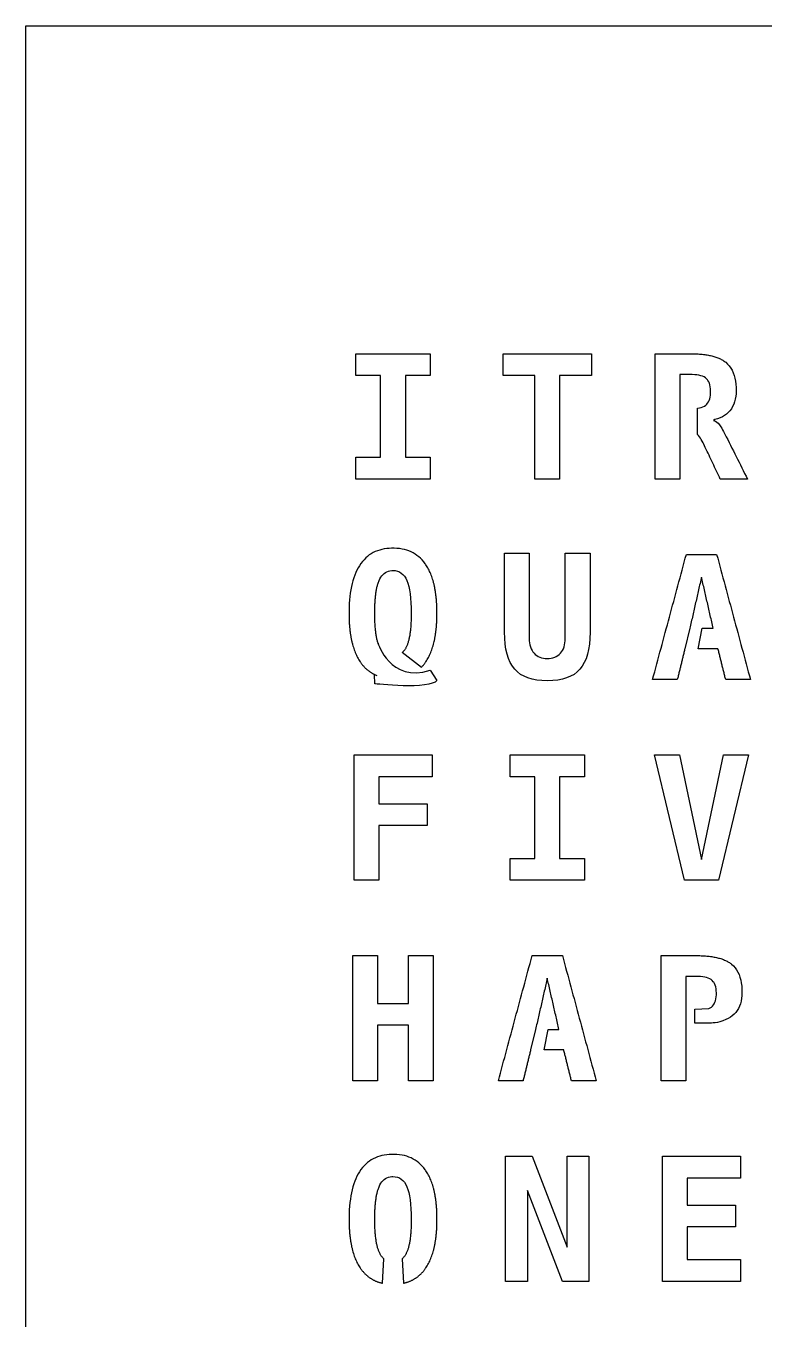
# Model space of a CAD drawing. Extents: x 14 to 293, y 10 to 290.
# Drawn here: x 13.8 to 93.5, y 149.8 to 289.5 of the extents above; entities that cross this region are included whole.
import ezdxf

# ---------------------------------------------------------------- set-up
doc = ezdxf.new("R2010")
doc.units = 0
doc.layers.add('Layer_1', color=7, linetype='CONTINUOUS')

msp = doc.modelspace()

# ---------------------------------------------------------------- linework, layer by layer
at = {"layer": 'Layer_1', "color": 5}
for points in [[(293.161773, 10.134256), (13.76052, 10.134256), (13.76052, 289.5355), (293.161773, 289.5355)], [(49.41353, 251.757945), (49.41353, 254.114157), (57.469259, 254.114157), (57.469259, 251.757945), (54.777894, 251.757945), (54.777894, 242.941282), (57.469259, 242.941282), (57.469259, 240.585069), (49.41353, 240.585069), (49.41353, 242.941282), (52.104896, 242.941282), (52.104896, 251.757945)], [(71.44798, 240.585069), (68.774971, 240.585069), (68.774971, 251.776288), (65.340664, 251.776288), (65.340664, 254.114157), (74.882288, 254.114157), (74.882288, 251.776288), (71.44798, 251.776288)], [(86.86051, 224.460842), (86.939533, 224.460842), (87.018201, 224.460842), (87.097576, 224.460842), (87.176599, 224.460842), (87.255268, 224.460842), (87.334643, 224.460842), (87.413317, 224.460842), (87.492337, 224.460842), (87.571712, 224.460842), (87.650384, 224.460842), (87.729407, 224.460842), (87.808782, 224.460842), (87.88745, 224.460842), (87.966473, 224.460842), (88.045494, 224.460842), (88.005984, 224.633703), (87.966473, 224.806917), (87.926257, 224.97978), (87.886744, 225.152995), (87.847234, 225.325858), (87.807723, 225.498718), (87.767859, 225.671933), (87.728348, 225.844793), (87.688835, 226.018011), (87.648971, 226.190871), (87.60946, 226.364088), (87.569948, 226.536948), (87.530083, 226.709811), (87.490573, 226.883023), (87.451062, 227.055886), (87.411549, 227.229104), (87.371333, 227.401964), (87.331823, 227.575179), (87.29231, 227.748039), (87.252445, 227.921254), (87.212935, 228.094119), (87.173424, 228.267329), (87.13356, 228.440194), (87.094049, 228.613409), (87.054539, 228.786269), (87.014674, 228.959132), (86.975162, 229.132344), (86.935651, 229.305207), (86.896141, 229.478422), (86.855922, 229.651285), (86.816412, 229.8245), (86.776901, 229.99736), (86.737391, 229.8245), (86.69823, 229.651285), (86.659072, 229.478422), (86.61921, 229.305207), (86.580051, 229.132344), (86.54089, 228.959132), (86.501377, 228.786269), (86.46187, 228.613409), (86.422712, 228.440194), (86.383199, 228.267329), (86.34404, 228.094119), (86.304527, 227.921254), (86.265369, 227.748039), (86.225859, 227.575179), (86.186701, 227.401964), (86.147188, 227.229104), (86.107677, 227.055886), (86.068519, 226.883023), (86.029361, 226.709811), (85.989496, 226.536948), (85.950338, 226.364088), (85.911179, 226.190871), (85.871669, 226.018011), (85.832156, 225.844793), (85.793001, 225.671933), (85.753488, 225.498718), (85.714329, 225.325858), (85.674819, 225.152995), (85.635306, 224.97978), (85.596148, 224.806917), (85.55699, 224.633703), (85.517127, 224.460842), (84.982664, 222.258792), (84.95692, 222.154372), (84.93152, 222.049949), (84.906464, 221.945525), (84.881064, 221.84075), (84.85532, 221.736327), (84.82992, 221.631904), (84.80452, 221.527481), (84.77912, 221.423058), (84.753349, 221.318283), (84.727949, 221.21386), (84.702549, 221.109437), (84.677149, 221.005014), (84.651379, 220.900593), (84.625979, 220.795818), (84.600579, 220.691395), (84.574835, 220.586972), (84.549435, 220.482546), (84.524035, 220.378128), (84.498635, 220.273351), (84.472891, 220.168928), (84.447491, 220.064505), (84.422091, 219.960082), (84.396691, 219.855661), (84.370921, 219.750886), (84.345521, 219.646815), (84.320121, 219.54204), (84.294721, 219.437614), (84.268977, 219.333196), (84.243577, 219.228419), (84.218177, 219.124347), (84.192777, 219.019572), (84.167033, 218.915149), (84.083774, 218.915149), (84.000163, 218.915149), (83.916557, 218.915149), (83.832946, 218.915149), (83.749692, 218.915149), (83.665729, 218.915149), (83.582476, 218.915149), (83.498867, 218.915149), (83.415259, 218.915149), (83.331645, 218.915149), (83.248392, 218.915149), (83.164783, 218.915149), (83.081175, 218.915149), (82.997918, 218.915149), (82.913956, 218.915149), (82.830702, 218.915149), (82.747093, 218.915149), (82.663837, 218.915149), (82.579874, 218.915149), (82.49662, 218.915149), (82.413012, 218.915149), (82.329404, 218.915149), (82.245795, 218.915149), (82.162539, 218.915149), (82.078579, 218.915149), (81.99532, 218.915149), (81.911714, 218.915149), (81.828103, 218.915149), (81.744495, 218.915149), (81.661238, 218.915149), (81.577278, 218.915149), (81.494021, 218.915149), (81.607967, 219.338133), (81.72227, 219.760763), (81.83657, 220.183392), (81.950518, 220.606374), (82.064466, 221.029003), (82.178766, 221.451985), (82.293066, 221.874617), (82.407014, 222.297247), (82.520962, 222.720228), (82.63491, 223.142858), (82.749562, 223.565839), (82.86351, 223.988471), (82.977458, 224.411101), (83.091404, 224.834082), (83.206061, 225.256712), (83.320006, 225.679693), (83.433954, 226.102325), (83.547902, 226.525307), (83.662554, 226.947936), (83.776502, 227.37092), (83.890451, 227.793547), (84.004399, 228.216177), (84.119051, 228.639161), (84.232999, 229.061791), (84.346949, 229.48442), (84.460895, 229.907401), (84.575195, 230.330031), (84.689498, 230.753015), (84.803443, 231.175645), (84.917391, 231.598274), (85.031691, 232.021256), (85.145991, 232.443885), (85.248298, 232.443885), (85.350249, 232.443885), (85.452559, 232.443885), (85.554865, 232.443885), (85.657171, 232.443885), (85.759123, 232.443885), (85.86143, 232.443885), (85.963736, 232.443885), (86.065688, 232.443885), (86.167995, 232.443885), (86.270298, 232.443885), (86.372605, 232.443885), (86.474559, 232.443885), (86.576866, 232.443885), (86.679172, 232.443885), (86.781127, 232.443885), (86.88343, 232.443885), (86.985737, 232.443885), (87.088395, 232.443885), (87.19035, 232.443885), (87.292654, 232.443885), (87.39496, 232.443885), (87.497266, 232.443885), (87.599218, 232.443885), (87.701527, 232.443885), (87.803834, 232.443885), (87.905786, 232.443885), (88.008092, 232.443885), (88.110399, 232.443885), (88.212702, 232.443885), (88.314657, 232.443885), (88.416961, 232.443885), (88.530909, 232.021256), (88.645563, 231.598274), (88.759512, 231.175645), (88.87346, 230.753015), (88.987408, 230.330031), (89.10206, 229.907401), (89.216008, 229.48442), (89.329956, 229.061791), (89.443904, 228.639161), (89.558204, 228.216177), (89.672504, 227.793547), (89.786455, 227.37092), (89.9004, 226.947936), (90.0147, 226.525307), (90.129003, 226.102325), (90.242948, 225.679693), (90.356896, 225.256712), (90.471196, 224.834082), (90.585496, 224.411101), (90.699444, 223.988471), (90.813393, 223.565839), (90.927693, 223.142858), (91.041995, 222.720228), (91.155943, 222.297247), (91.269889, 221.874617), (91.384191, 221.451985), (91.498137, 221.029003), (91.612437, 220.606374), (91.726385, 220.183392), (91.840685, 219.760763), (91.954636, 219.338133), (92.068936, 218.915149), (91.985325, 218.915149), (91.901716, 218.915149), (91.81846, 218.915149), (91.7345, 218.915149), (91.651243, 218.915149), (91.567635, 218.915149), (91.484027, 218.915149), (91.400418, 218.915149), (91.317162, 218.915149), (91.233554, 218.915149), (91.149945, 218.915149), (91.066337, 218.915149), (90.98308, 218.915149), (90.899118, 218.915149), (90.815864, 218.915149), (90.732253, 218.915149), (90.648644, 218.915149), (90.565036, 218.915149), (90.48178, 218.915149), (90.397819, 218.915149), (90.314563, 218.915149), (90.231307, 218.915149), (90.147346, 218.915149), (90.06409, 218.915149), (89.980482, 218.915149), (89.896873, 218.915149), (89.813262, 218.915149), (89.730006, 218.915149), (89.646046, 218.915149), (89.562789, 218.915149), (89.479181, 218.915149), (89.395924, 218.915149), (89.369493, 219.019572), (89.343722, 219.124347), (89.317608, 219.228419), (89.291493, 219.333196), (89.265379, 219.437614), (89.239265, 219.54204), (89.21315, 219.646815), (89.187406, 219.750886), (89.160974, 219.855661), (89.135204, 219.960082), (89.10909, 220.064505), (89.082975, 220.168928), (89.057205, 220.273351), (89.030747, 220.378128), (89.004632, 220.482546), (88.978862, 220.586972), (88.952747, 220.691395), (88.926633, 220.795818), (88.900519, 220.900593), (88.874404, 221.005014), (88.84866, 221.109437), (88.822546, 221.21386), (88.796432, 221.318283), (88.770317, 221.423058), (88.744203, 221.527481), (88.718432, 221.631904), (88.691974, 221.736327), (88.66586, 221.84075), (88.640116, 221.945525), (88.614001, 222.049949), (88.587887, 222.154372), (88.561773, 222.258792), (88.449944, 222.258792), (88.338112, 222.258792), (88.226281, 222.258792), (88.114449, 222.258792), (88.002621, 222.258792), (87.890789, 222.258792), (87.778958, 222.258792), (87.667126, 222.258792), (87.555298, 222.258792), (87.443109, 222.258792), (87.331632, 222.258792), (87.219801, 222.258792), (87.107617, 222.258792), (86.99614, 222.258792), (86.883957, 222.258792), (86.772126, 222.258792), (86.660646, 222.258792), (86.54846, 222.258792), (86.436631, 222.258792), (86.860319, 224.460842)], [(57.654992, 208.417919), (51.900794, 208.417919), (51.900794, 205.500078), (57.138522, 205.500078), (57.138522, 203.144221), (51.900794, 203.144221), (51.900794, 197.245044), (49.227798, 197.245044), (49.227798, 210.77378), (57.654992, 210.77378)], [(66.083617, 208.417919), (66.083617, 210.77378), (74.139332, 210.77378), (74.139332, 208.417919), (71.44798, 208.417919), (71.44798, 199.600905), (74.139332, 199.600905), (74.139332, 197.245044), (66.083617, 197.245044), (66.083617, 199.600905), (68.774971, 199.600905), (68.774971, 208.417919)], [(86.77678, 199.474257), (89.160157, 210.77378), (91.851509, 210.77378), (88.634514, 197.245044), (84.928567, 197.245044), (81.711572, 210.77378), (84.402927, 210.77378)], [(49.096396, 189.10386), (51.769417, 189.10386), (51.769417, 183.947636), (55.113402, 183.947636), (55.113402, 189.10386), (57.786423, 189.10386), (57.786423, 175.574772), (55.113402, 175.574772), (55.113402, 181.591776), (51.769417, 181.591776), (51.769417, 175.574772), (49.096396, 175.574772)], [(70.190524, 181.12064), (70.269899, 181.12064), (70.34857, 181.12064), (70.427593, 181.12064), (70.506614, 181.12064), (70.585637, 181.12064), (70.66466, 181.12064), (70.743329, 181.12064), (70.822704, 181.12064), (70.901727, 181.12064), (70.980395, 181.12064), (71.059773, 181.12064), (71.138793, 181.12064), (71.217467, 181.12064), (71.296842, 181.12064), (71.375511, 181.12064), (71.335998, 181.2935), (71.296488, 181.46636), (71.256623, 181.639575), (71.217113, 181.812438), (71.177602, 181.985655), (71.138092, 182.158516), (71.098227, 182.33173), (71.058363, 182.504591), (71.018852, 182.677805), (70.978988, 182.850668), (70.939472, 183.023883), (70.899962, 183.196746), (70.8601, 183.369606), (70.820587, 183.542821), (70.781077, 183.715684), (70.741566, 183.888896), (70.701702, 184.061761), (70.662189, 184.234976), (70.622679, 184.407836), (70.582814, 184.581051), (70.543304, 184.753911), (70.503439, 184.927126), (70.463574, 185.099989), (70.424064, 185.273204), (70.384554, 185.446067), (70.344689, 185.618927), (70.305179, 185.792142), (70.265666, 185.965005), (70.226155, 186.138219), (70.186291, 186.311082), (70.14678, 186.484297), (70.10727, 186.657157), (70.067405, 186.484297), (70.028247, 186.311082), (69.989089, 186.138219), (69.949579, 185.965005), (69.910066, 185.792142), (69.870905, 185.618927), (69.831394, 185.446067), (69.792236, 185.273204), (69.752723, 185.099989), (69.713213, 184.927126), (69.674055, 184.753911), (69.634896, 184.581051), (69.595384, 184.407836), (69.555873, 184.234976), (69.516715, 184.061761), (69.477557, 183.888896), (69.437692, 183.715684), (69.398534, 183.542821), (69.359375, 183.369606), (69.319865, 183.196746), (69.280355, 183.023883), (69.241196, 182.850668), (69.201684, 182.677805), (69.162525, 182.504591), (69.123015, 182.33173), (69.083505, 182.158516), (69.044344, 181.985655), (69.005185, 181.812438), (68.965323, 181.639575), (68.926162, 181.46636), (68.887007, 181.2935), (68.847494, 181.12064), (68.313033, 178.91859), (68.287289, 178.814166), (68.261889, 178.709746), (68.236489, 178.605323), (68.211089, 178.500548), (68.185318, 178.396122), (68.159918, 178.291699), (68.134518, 178.187279), (68.109118, 178.082855), (68.083374, 177.97808), (68.057974, 177.873657), (68.032574, 177.769234), (68.007174, 177.664811), (67.981404, 177.560391), (67.956004, 177.455613), (67.930604, 177.351193), (67.904834, 177.246767), (67.879434, 177.142344), (67.854034, 177.037923), (67.828634, 176.933148), (67.80289, 176.828725), (67.77749, 176.724302), (67.75209, 176.619879), (67.72669, 176.515456), (67.700946, 176.410681), (67.675546, 176.306612), (67.650146, 176.201837), (67.624746, 176.097412), (67.598975, 175.992988), (67.573919, 175.888213), (67.548519, 175.784145), (67.522749, 175.67937), (67.497349, 175.574947), (67.41374, 175.574947), (67.330484, 175.574947), (67.246524, 175.574947), (67.163267, 175.574947), (67.079659, 175.574947), (66.996051, 175.574947), (66.912442, 175.574947), (66.829186, 175.574947), (66.745223, 175.574947), (66.661969, 175.574947), (66.578358, 175.574947), (66.49475, 175.574947), (66.411142, 175.574947), (66.327885, 175.574947), (66.243925, 175.574947), (66.160669, 175.574947), (66.07706, 175.574947), (65.993804, 175.574947), (65.910195, 175.574947), (65.826587, 175.574947), (65.743331, 175.574947), (65.65937, 175.574947), (65.576114, 175.574947), (65.492503, 175.574947), (65.408897, 175.574947), (65.325286, 175.574947), (65.24203, 175.574947), (65.15807, 175.574947), (65.074813, 175.574947), (64.991205, 175.574947), (64.907597, 175.574947), (64.823988, 175.574947), (64.938288, 175.997928), (65.052588, 176.42056), (65.166536, 176.84319), (65.280482, 177.266171), (65.394784, 177.688801), (65.50873, 178.11143), (65.623033, 178.534415), (65.736981, 178.957044), (65.851281, 179.379674), (65.965229, 179.802655), (66.079529, 180.225285), (66.193477, 180.648266), (66.307777, 181.070896), (66.421722, 181.49388), (66.536025, 181.916509), (66.649973, 182.339491), (66.764273, 182.76212), (66.878221, 183.185104), (66.992521, 183.607734), (67.106469, 184.030363), (67.220769, 184.453345), (67.334717, 184.875974), (67.449017, 185.298607), (67.562965, 185.721588), (67.677268, 186.144215), (67.791216, 186.566847), (67.905162, 186.989828), (68.019462, 187.412458), (68.133764, 187.835439), (68.24771, 188.258072), (68.361658, 188.681053), (68.475958, 189.103683), (68.578264, 189.103683), (68.680573, 189.103683), (68.782525, 189.103683), (68.884829, 189.103683), (68.987138, 189.103683), (69.089445, 189.103683), (69.191397, 189.103683), (69.2937, 189.103683), (69.396007, 189.103683), (69.498313, 189.103683), (69.600268, 189.103683), (69.702572, 189.103683), (69.804878, 189.103683), (69.906832, 189.103683), (70.009139, 189.103683), (70.111445, 189.103683), (70.213752, 189.103683), (70.315704, 189.103683), (70.418362, 189.103683), (70.520668, 189.103683), (70.62262, 189.103683), (70.724927, 189.103683), (70.827233, 189.103683), (70.929537, 189.103683), (71.031494, 189.103683), (71.133798, 189.103683), (71.236107, 189.103683), (71.338411, 189.103683), (71.440365, 189.103683), (71.542669, 189.103683), (71.644976, 189.103683), (71.746928, 189.103683), (71.861228, 188.681053), (71.97553, 188.258072), (72.089478, 187.835439), (72.203426, 187.412458), (72.317726, 186.989828), (72.432026, 186.566847), (72.545975, 186.144215), (72.659923, 185.721588), (72.774223, 185.298607), (72.888171, 184.875974), (73.002471, 184.453345), (73.116419, 184.030363), (73.230721, 183.607734), (73.344667, 183.185104), (73.458967, 182.76212), (73.572915, 182.339491), (73.687215, 181.916509), (73.801163, 181.49388), (73.915463, 181.070896), (74.029411, 180.648266), (74.143711, 180.225285), (74.257659, 179.802655), (74.371962, 179.379674), (74.48591, 178.957044), (74.60021, 178.534415), (74.714156, 178.11143), (74.828104, 177.688801), (74.942404, 177.266171), (75.056704, 176.84319), (75.170652, 176.42056), (75.284603, 175.997928), (75.398903, 175.574947), (75.315292, 175.574947), (75.231683, 175.574947), (75.148427, 175.574947), (75.064467, 175.574947), (74.98121, 175.574947), (74.897954, 175.574947), (74.813993, 175.574947), (74.730737, 175.574947), (74.647129, 175.574947), (74.56352, 175.574947), (74.479912, 175.574947), (74.396656, 175.574947), (74.313047, 175.574947), (74.229436, 175.574947), (74.145831, 175.574947), (74.062571, 175.574947), (73.978611, 175.574947), (73.895355, 175.574947), (73.811746, 175.574947), (73.728138, 175.574947), (73.64453, 175.574947), (73.561273, 175.574947), (73.477313, 175.574947), (73.394057, 175.574947), (73.310448, 175.574947), (73.22684, 175.574947), (73.143581, 175.574947), (73.059973, 175.574947), (72.976364, 175.574947), (72.892756, 175.574947), (72.8095, 175.574947), (72.725894, 175.574947), (72.699779, 175.67937), (72.673665, 175.784145), (72.647551, 175.888213), (72.62178, 175.992988), (72.595348, 176.097412), (72.569234, 176.201837), (72.543464, 176.306612), (72.517349, 176.410681), (72.491235, 176.515456), (72.46512, 176.619879), (72.439006, 176.724302), (72.413262, 176.828725), (72.387148, 176.933148), (72.360716, 177.037923), (72.334945, 177.142344), (72.308831, 177.246767), (72.283087, 177.351193), (72.256655, 177.455613), (72.230541, 177.560391), (72.204797, 177.664811), (72.178683, 177.769234), (72.152568, 177.873657), (72.126454, 177.97808), (72.100339, 178.082855), (72.074569, 178.187279), (72.048455, 178.291699), (72.022023, 178.396122), (71.996279, 178.500548), (71.970164, 178.605323), (71.94442, 178.709746), (71.917989, 178.814166), (71.891874, 178.91859), (71.780395, 178.91859), (71.668211, 178.91859), (71.55638, 178.91859), (71.444903, 178.91859), (71.33272, 178.91859), (71.220888, 178.91859), (71.109057, 178.91859), (70.997228, 178.91859), (70.885394, 178.91859), (70.773563, 178.91859), (70.661731, 178.91859), (70.5499, 178.91859), (70.438071, 178.91859), (70.326239, 178.91859), (70.214056, 178.91859), (70.102577, 178.91859), (69.990748, 178.91859), (69.878562, 178.91859), (69.767082, 178.91859), (70.190421, 181.12064)], [(65.612478, 167.433591), (68.48516, 167.433591), (72.254256, 157.601629), (72.254256, 167.433591), (74.610468, 167.433591), (74.610468, 153.904852), (71.75613, 153.904852), (67.968339, 163.736462), (67.968339, 153.904852), (65.612478, 153.904852)], [(90.995138, 153.904852), (82.567944, 153.904852), (82.567944, 167.433591), (90.995138, 167.433591), (90.995138, 165.077727), (85.240953, 165.077727), (85.240953, 162.159892), (90.451503, 162.159892), (90.451503, 159.803679), (85.240953, 159.803679), (85.240953, 156.260715), (90.995138, 156.260715)]]:
    msp.add_lwpolyline(points, close=True, dxfattribs=at)
for points in [[(88.091285, 246.914778), (88.279317, 246.828696), (88.44724, 246.722159), (88.587292, 246.602213), (88.733342, 246.430057), (88.877984, 246.219803), (88.967942, 246.074105), (89.064251, 245.906536), (89.166557, 245.717796), (89.275214, 245.507187), (89.456189, 245.147354), (89.609295, 244.842903), (89.76205, 244.539159), (89.915153, 244.234713), (90.067908, 243.930617), (90.220662, 243.626518), (90.373769, 243.322425), (90.526521, 243.018329), (90.679627, 242.714235), (90.832734, 242.410136), (90.985486, 242.10604), (91.138243, 241.801946), (91.290995, 241.49785), (91.444101, 241.193399), (91.597207, 240.889306), (91.749959, 240.58521), (88.814132, 240.58521), (88.712178, 240.798996), (88.610226, 241.012424), (88.508268, 241.225856), (88.406317, 241.439287), (88.304365, 241.652721), (88.202058, 241.866153), (88.100458, 242.079936), (87.998504, 242.293365), (87.896552, 242.506796), (87.7946, 242.72023), (87.692645, 242.934014), (87.590693, 243.147445), (87.488736, 243.360877), (87.386784, 243.574308), (87.28483, 243.788094), (87.182878, 244.001525), (87.108088, 244.16204), (87.019543, 244.346542), (86.945105, 244.496122), (86.849151, 244.678155), (86.75284, 244.84784), (86.65618, 245.004831), (86.558813, 245.149468), (86.460737, 245.281056), (86.362312, 245.400296), (86.343977, 248.221474), (86.560938, 248.262042), (86.75814, 248.316369), (86.935236, 248.384457), (87.092576, 248.465949), (87.230511, 248.561199), (87.344811, 248.665622), (87.441826, 248.78239), (87.527908, 248.916095), (87.602692, 249.066733), (87.66584, 249.235714), (87.713468, 249.429035), (87.745218, 249.648816), (87.760035, 249.862599), (87.761887, 250.089085), (87.75096, 250.324744), (87.72556, 250.542055), (87.684988, 250.741728), (87.6296, 250.922703), (87.55975, 251.086041), (87.475084, 251.230678), (87.427107, 251.296652), (87.320213, 251.414478), (87.196036, 251.517134), (87.052102, 251.607095), (86.888413, 251.68365), (86.70567, 251.746795), (86.50388, 251.796537), (86.282689, 251.833227), (86.042095, 251.85651), (85.782801, 251.866379), (85.596889, 251.866908), (85.517866, 251.866908), (84.454942, 251.866908), (84.454942, 248.1786), (84.454942, 247.054997), (84.454942, 245.931396), (84.454942, 240.585024), (81.78193, 240.585024), (81.78193, 254.114112), (84.918492, 254.114112), (85.15944, 254.114112), (85.401094, 254.114112), (85.642394, 254.114112)], [(89.39362, 253.189846), (89.597878, 253.006048), (89.781324, 252.801438), (89.94431, 252.576716), (90.086831, 252.330828), (90.209246, 252.06448), (90.311552, 251.778024), (90.39375, 251.475341), (90.456192, 251.156425), (90.498877, 250.821285), (90.52216, 250.469919), (90.525679, 250.132308), (90.510148, 249.77212), (90.484378, 249.519884), (90.432168, 249.207322), (90.358788, 248.921569), (90.263893, 248.657689), (90.147121, 248.409688), (90.008128, 248.177558), (89.846907, 247.961303), (89.674396, 247.771155), (89.483189, 247.599705), (89.273639, 247.447305), (89.045039, 247.313249), (88.794214, 247.198594), (88.518339, 247.103699), (88.216359, 247.028557), (88.091124, 246.914606), (88.091264, 246.914778)], [(56.916413, 231.439119), (56.757663, 231.645497), (56.590076, 231.838114), (56.413688, 232.017678), (56.227787, 232.183482), (56.032686, 232.335885), (55.828782, 232.474878), (55.61607, 232.600468), (55.394159, 232.712654), (55.162733, 232.810727), (54.922137, 232.895042), (54.672032, 232.964892), (54.412721, 233.020984), (54.143905, 233.062963), (53.865918, 233.091186), (53.578048, 233.104944), (53.292663, 233.105209), (53.020656, 233.092138), (52.755001, 233.066024), (52.496794, 233.026863), (52.24454, 232.975007), (51.999346, 232.909742), (51.760527, 232.831426), (51.528401, 232.740409), (51.303327, 232.635983), (51.086718, 232.515333), (50.878213, 232.37916), (50.678906, 232.226408), (50.48804, 232.057427), (50.305668, 231.87257), (50.132438, 231.671487), (49.967335, 231.454523), (49.813554, 231.224868), (49.671002, 230.985682), (49.538723, 230.734153), (49.415957, 230.469567), (49.302363, 230.192636), (49.198646, 229.903356), (49.104807, 229.601025), (49.020479, 229.286342), (48.945715, 228.958966), (48.880437, 228.61818), (48.824332, 228.264696), (48.777424, 227.897804), (48.740399, 227.517862), (48.711808, 227.124863), (48.693472, 226.718463), (48.683868, 226.298657)], [(65.490243, 224.039449), (65.490243, 232.575296), (68.16325, 232.575296), (68.16325, 223.368814)], [(72.059697, 223.368814), (72.059697, 232.575296), (74.732708, 232.575296), (74.732708, 224.039449)], [(51.825581, 229.318211), (51.935676, 229.609253), (52.028781, 229.803635), (52.130381, 229.979318), (52.240818, 230.136306), (52.360396, 230.274244), (52.488835, 230.393483), (52.627096, 230.494025), (52.777041, 230.57481), (52.93932, 230.636548), (53.113591, 230.678527), (53.29986, 230.701096), (53.430757, 230.705329), (53.680156, 230.688396), (53.912286, 230.63689), (54.126776, 230.551165), (54.323626, 230.43157), (54.5025, 230.277405), (54.664412, 230.08867), (54.808713, 229.866066), (54.935006, 229.609243), (55.045779, 229.318198), (55.141368, 228.985175), (55.222508, 228.609112), (55.288492, 228.191068), (55.340335, 227.730338), (55.377024, 227.227278), (55.399329, 226.681527)], [(54.423807, 221.895556), (56.522104, 220.259066)], [(51.464562, 218.463609), (51.443686, 219.47256)], [(57.451564, 219.93611), (58.188169, 218.83156)], [(87.734137, 181.810853), (86.065138, 181.810853), (86.065138, 183.332742), (87.563037, 183.374017), (87.857962, 183.550761), (87.972262, 183.655536), (88.069632, 183.771953), (88.155709, 183.905657), (88.230498, 184.056295), (88.293292, 184.225277), (88.340917, 184.418952), (88.372667, 184.63873), (88.387484, 184.852162), (88.390129, 185.07865), (88.379202, 185.314304), (88.353432, 185.531617), (88.31286, 185.73129), (88.257475, 185.912265), (88.187625, 186.0756), (88.102959, 186.220592), (88.054979, 186.286214), (87.948442, 186.404041), (87.82391, 186.506699), (87.679975, 186.596306), (87.516637, 186.673212), (87.333545, 186.736358), (87.131755, 186.786099), (86.910915, 186.822789), (86.670322, 186.846072), (86.410676, 186.855941), (86.224761, 186.856471), (86.14609, 186.856471), (85.083166, 186.856471), (85.083166, 183.168163), (85.083166, 182.04456), (85.083166, 180.920959), (85.083166, 175.574587), (82.409805, 175.574587), (82.409805, 189.10372), (85.546367, 189.10372), (85.787667, 189.10372), (86.028967, 189.10372), (86.270269, 189.10372)], [(90.02163, 188.179437), (90.225536, 187.995639), (90.408982, 187.791381), (90.571966, 187.566308), (90.714841, 187.32042), (90.837253, 187.054072), (90.93921, 186.767616), (91.021405, 186.464932), (91.084202, 186.146371), (91.126887, 185.810877), (91.15017, 185.45951), (91.153372, 185.121899), (91.137841, 184.761711), (91.112441, 184.509474), (91.06023, 184.196913), (90.986851, 183.911515), (90.891598, 183.647633), (90.77483, 183.399277), (90.635833, 183.16715), (90.474967, 182.950895), (90.302106, 182.760744), (90.1109, 182.589649), (89.901347, 182.436894), (89.672745, 182.303192), (89.422274, 182.188186)], [(56.921551, 165.968913), (56.762801, 166.174933), (56.595582, 166.367907), (56.418824, 166.547117), (56.232925, 166.713276), (56.038192, 166.865678), (55.833918, 167.004672), (55.621206, 167.130262), (55.399292, 167.242445), (55.167869, 167.340518), (54.927275, 167.424481), (54.677167, 167.494683), (54.41786, 167.550777), (54.149043, 167.592756), (53.871053, 167.620979), (53.583552, 167.634711), (53.297802, 167.634976), (53.025794, 167.621905), (52.760502, 167.595791), (52.501903, 167.55663), (52.249679, 167.504774), (52.004481, 167.439509), (51.765666, 167.36119), (51.533536, 167.270173), (51.308466, 167.165398), (51.091857, 167.0451), (50.883349, 166.908575), (50.684044, 166.755821), (50.493176, 166.587194), (50.310804, 166.402337), (50.137573, 166.201251), (49.972473, 165.983939), (49.81866, 165.754632), (49.67614, 165.515449), (49.543862, 165.263565), (49.421095, 164.999331), (49.307499, 164.7224), (49.203782, 164.433123), (49.109942, 164.130792), (49.025979, 163.816109), (48.950824, 163.488732), (48.885576, 163.147949), (48.829471, 162.794461), (48.782563, 162.427571), (48.745508, 162.047629), (48.717285, 161.654278), (48.698658, 161.247878), (48.689054, 160.828424)], [(51.830716, 163.848002), (51.940783, 164.139047), (52.033945, 164.333428), (52.135519, 164.509111), (52.245956, 164.666099), (52.365532, 164.804032), (52.49431, 164.923272), (52.632234, 165.023813), (52.782179, 165.104598), (52.944456, 165.166336), (53.118729, 165.208315), (53.304996, 165.230884), (53.436232, 165.235117), (53.68566, 165.218184), (53.917421, 165.16668), (54.131911, 165.080961), (54.328764, 164.961361), (54.507971, 164.807202), (54.669915, 164.618461), (54.813848, 164.395862), (54.940144, 164.139039), (55.050918, 163.847994), (55.146506, 163.514617), (55.227643, 163.138908), (55.293628, 162.720509), (55.345473, 162.260134), (55.38216, 161.756717), (55.404464, 161.211321)], [(52.30082, 153.71467), (52.459935, 156.34852), (52.459141, 156.348618)], [(54.420683, 156.348618), (54.568146, 153.714768)]]:
    msp.add_lwpolyline(points, dxfattribs=at)
for points in [[(85.642516, 254.114157), (85.751173, 254.114157), (85.858064, 254.112834), (85.962839, 254.110268)], [(85.962839, 254.110262), (86.067969, 254.10841), (86.170982, 254.104256), (86.271875, 254.099679)], [(86.271875, 254.099679), (86.373123, 254.094731), (86.472255, 254.088725), (86.569621, 254.081344)], [(86.569621, 254.081333), (86.666636, 254.074269), (86.761886, 254.065802), (86.855374, 254.056277)], [(86.855374, 254.056274), (86.948859, 254.046405), (87.040228, 254.035822), (87.129834, 254.023818)], [(87.129834, 254.023818), (87.219441, 254.011832), (87.307282, 253.998418), (87.393007, 253.983953)], [(87.393007, 253.983953), (87.479084, 253.969507), (87.56305, 253.953968), (87.644893, 253.937034)], [(87.644893, 253.937034), (87.727092, 253.920101), (87.806818, 253.902109), (87.885135, 253.882705)], [(87.885135, 253.882705), (87.963452, 253.863655), (88.039652, 253.843195), (88.113738, 253.821676)], [(88.113738, 253.821676), (88.188173, 253.799795), (88.260492, 253.776872), (88.331048, 253.752882)], [(88.331048, 253.752882), (88.401604, 253.728884), (88.470041, 253.703492), (88.537071, 253.677036)], [(88.537071, 253.677036), (88.603397, 253.650578), (88.668304, 253.623061), (88.731101, 253.594134)], [(88.731101, 253.594134), (88.793897, 253.565202), (88.854928, 253.535217), (88.914192, 253.503819)], [(88.914192, 253.503819), (88.973107, 253.472423), (89.030257, 253.439967), (89.08529, 253.4061)], [(89.08529, 253.4061), (89.140678, 253.372586), (89.193947, 253.337661), (89.245101, 253.301677)], [(89.245101, 253.301677), (89.296605, 253.265342), (89.346347, 253.227946), (89.39362, 253.189846)], [(56.992247, 231.330815), (56.967403, 231.367505), (56.942151, 231.403491), (56.916413, 231.439119)], [(57.136887, 231.102215), (57.090321, 231.180532), (57.042341, 231.256732), (56.992247, 231.330815)], [(57.272719, 230.860208), (57.228975, 230.943113), (57.183822, 231.023898), (57.136887, 231.102215)], [(57.398647, 230.60515), (57.358092, 230.692288), (57.316097, 230.777658), (57.272719, 230.860208)], [(57.515771, 230.337037), (57.478038, 230.428408), (57.439232, 230.518015), (57.398647, 230.60515)], [(51.729653, 228.985186), (51.744602, 229.0441), (51.759625, 229.101602), (51.775487, 229.15699)], [(51.775487, 229.15699), (51.791865, 229.212727), (51.808309, 229.26635), (51.825581, 229.318211)], [(57.623017, 230.055166), (57.588809, 230.151474), (57.552825, 230.245314), (57.515771, 230.337037)], [(57.721458, 229.760595), (57.690044, 229.860785), (57.657249, 229.95921), (57.623017, 230.055166)], [(57.809987, 229.452268), (57.781764, 229.557395), (57.752133, 229.660053), (57.721458, 229.760595)], [(57.889381, 229.131236), (57.864827, 229.240601), (57.83821, 229.34749), (57.809987, 229.452268)], [(57.959231, 228.79645), (57.937773, 228.910396), (57.914074, 229.021875), (57.889381, 229.131236)], [(51.510507, 227.484112), (51.516989, 227.567718), (51.523207, 227.649916), (51.530827, 227.730349)], [(51.530827, 227.730349), (51.537891, 227.81043), (51.546067, 227.889102), (51.554533, 227.966005)], [(51.554533, 227.966005), (51.563, 228.042914), (51.572604, 228.117704), (51.582193, 228.191081)], [(51.582193, 228.191081), (51.592353, 228.264458), (51.602513, 228.335721), (51.613575, 228.405216)], [(51.613575, 228.405216), (51.624582, 228.475069), (51.636435, 228.543154), (51.648852, 228.609123)], [(51.648852, 228.609123), (51.660996, 228.675446), (51.673961, 228.739652), (51.687291, 228.802446)], [(51.687291, 228.802446), (51.700837, 228.865242), (51.71495, 228.925919), (51.729653, 228.985186)], [(58.020246, 228.448611), (58.001329, 228.56679), (57.981443, 228.682854), (57.959231, 228.79645)], [(58.071753, 228.087716), (58.056222, 228.210483), (58.038958, 228.330781), (58.020246, 228.448611)], [(58.113747, 227.71377), (58.101338, 227.840416), (58.087218, 227.965302), (58.071753, 228.087716)], [(58.14654, 227.326066), (58.136936, 227.457299), (58.12622, 227.586768), (58.113747, 227.71377)], [(51.463377, 226.093102), (51.463377, 226.194702), (51.463377, 226.29454), (51.466208, 226.39261)], [(51.4662, 226.39261), (51.4662, 226.490683), (51.469295, 226.586992), (51.471835, 226.681538)], [(51.471843, 226.681538), (51.474674, 226.77573), (51.477214, 226.868508), (51.481157, 226.959525)], [(51.481157, 226.959525), (51.484834, 227.050544), (51.489332, 227.139799), (51.493857, 227.227289)], [(51.493857, 227.227289), (51.498646, 227.314424), (51.504017, 227.400149), (51.510499, 227.484112)], [(55.399321, 226.681538), (55.402152, 226.586992), (55.403263, 226.490683), (55.404692, 226.39261)], [(55.404681, 226.39261), (55.404681, 226.29454), (55.407512, 226.194702), (55.407512, 226.093102)], [(58.169966, 226.925307), (58.163484, 227.061125), (58.155864, 227.194832), (58.14655, 227.326066)], [(58.183793, 226.511498), (58.180698, 226.65155), (58.176464, 226.789488), (58.169956, 226.925307)], [(58.188873, 226.084283), (58.188873, 226.228923), (58.186042, 226.371092), (58.183793, 226.511498)], [(48.683868, 226.298702), (48.683868, 226.227793), (48.683868, 226.156179), (48.683868, 226.084212)], [(48.683868, 226.084212), (48.683868, 225.939924), (48.683868, 225.797756), (48.688392, 225.658053)], [(48.688387, 225.658053), (48.691482, 225.518001), (48.696563, 225.380418), (48.702489, 225.244948)], [(48.702494, 225.244948), (48.708977, 225.109482), (48.716597, 224.976129), (48.726492, 224.844898)], [(51.4662, 225.792885), (51.4662, 225.89096), (51.463369, 225.991499), (51.463369, 226.093102)], [(51.471843, 225.502901), (51.469012, 225.597799), (51.467319, 225.69446), (51.466208, 225.792885)], [(51.481157, 225.223853), (51.477214, 225.315222), (51.474383, 225.408003), (51.471843, 225.502901)], [(51.493857, 224.955388), (51.489332, 225.04323), (51.484543, 225.132836), (51.481157, 225.223853)], [(51.510507, 224.697861), (51.504025, 224.781819), (51.498945, 224.867899), (51.493865, 224.955388)], [(55.377024, 224.955388), (55.371653, 224.867899), (55.366573, 224.781819), (55.360091, 224.697862)], [(55.389724, 225.223853), (55.385782, 225.132836), (55.381813, 225.04323), (55.377024, 224.955388)], [(55.399321, 225.502901), (55.39649, 225.408003), (55.393685, 225.315222), (55.389716, 225.223853)], [(55.404681, 225.792885), (55.404681, 225.69446), (55.401586, 225.597799), (55.39931, 225.502901)], [(55.407504, 226.093102), (55.407504, 225.991499), (55.407504, 225.89096), (55.404673, 225.792885)], [(58.14654, 224.848142), (58.155853, 224.979026), (58.163473, 225.112022), (58.169956, 225.247137)], [(58.169966, 225.247137), (58.176184, 225.382251), (58.180417, 225.519483), (58.183804, 225.659183)], [(58.183793, 225.659183), (58.186889, 225.798528), (58.188873, 225.940347), (58.188873, 226.084283)], [(48.726487, 224.844898), (48.7358, 224.714014), (48.746516, 224.584898), (48.758941, 224.457898)], [(48.758941, 224.457898), (48.771641, 224.331604), (48.785751, 224.206721), (48.801245, 224.084306)], [(48.801245, 224.084306), (48.817041, 223.961891), (48.834408, 223.841593), (48.853458, 223.723766)], [(48.853458, 223.723766), (48.872084, 223.605582), (48.892262, 223.489872), (48.914502, 223.376276)], [(51.530827, 224.450561), (51.523207, 224.531346), (51.516725, 224.613544), (51.510507, 224.697861)], [(51.554533, 224.21455), (51.546067, 224.291456), (51.537891, 224.370127), (51.530827, 224.450561)], [(51.582193, 223.988773), (51.572589, 224.06215), (51.563011, 224.137294), (51.554533, 224.21455)], [(51.613575, 223.773931), (51.602569, 223.843781), (51.592409, 223.915396), (51.582193, 223.988773)], [(51.648852, 223.569318), (51.636443, 223.635641), (51.62459, 223.703724), (51.613575, 223.773931)], [(51.687291, 223.375995), (51.674035, 223.438437), (51.660764, 223.502995), (51.648852, 223.569318)], [(55.222706, 223.569318), (55.210006, 223.502995), (55.197306, 223.438437), (55.1839, 223.375995)], [(55.257277, 223.773931), (55.24627, 223.703724), (55.234708, 223.635641), (55.222706, 223.569318)], [(55.288688, 223.988773), (55.279084, 223.915396), (55.268368, 223.843781), (55.257277, 223.773931)], [(55.316064, 224.21455), (55.307598, 224.137294), (55.298575, 224.06215), (55.288688, 223.988773)], [(55.340335, 224.450561), (55.332715, 224.370127), (55.324804, 224.291456), (55.316072, 224.21455)], [(55.360091, 224.697861), (55.354455, 224.613544), (55.347391, 224.531346), (55.340327, 224.450561)], [(57.959231, 223.382345), (57.981535, 223.495939), (58.001196, 223.611649), (58.020246, 223.729481)], [(58.020246, 223.729481), (58.038873, 223.847308), (58.05623, 223.9669), (58.071753, 224.089315)], [(58.071753, 224.089315), (58.087284, 224.211375), (58.101386, 224.335554), (58.113747, 224.462202)], [(58.113747, 224.462202), (58.126156, 224.588851), (58.136898, 224.717261), (58.14654, 224.848142)], [(66.595501, 220.03399), (65.858543, 220.87396), (65.490243, 222.209228), (65.490243, 224.039449)], [(74.732708, 224.039449), (74.732708, 222.196882), (74.367229, 220.861964), (73.636624, 220.03399)], [(48.914502, 223.376276), (48.936516, 223.26233), (48.959998, 223.150851), (48.985059, 223.041842)], [(48.985059, 223.041842), (49.010168, 222.932482), (49.036565, 222.825236), (49.065127, 222.720461)], [(49.065127, 222.720461), (49.093377, 222.615331), (49.123349, 222.51267), (49.154392, 222.412129)], [(49.154392, 222.412129), (49.185777, 222.31159), (49.218937, 222.213162), (49.25351, 222.116854)], [(51.729653, 223.192901), (51.714704, 223.25217), (51.700726, 223.313199), (51.687291, 223.375995)], [(51.775487, 223.020747), (51.759691, 223.076484), (51.74447, 223.133989), (51.729653, 223.192901)], [(51.825581, 222.859174), (51.808356, 222.911384), (51.791743, 222.965359), (51.775487, 223.020747)], [(51.82544, 222.85924), (51.82544, 222.85924), (53.106733, 218.536988), (57.451564, 219.93611)], [(51.878865, 222.708536), (51.860238, 222.756868), (51.842175, 222.807313), (51.825581, 222.859174)], [(54.738693, 222.195594), (54.714696, 222.158552), (54.69001, 222.122923), (54.66461, 222.088702)], [(54.808911, 222.311307), (54.786051, 222.271442), (54.763048, 222.232635), (54.738693, 222.195594)], [(54.87416, 222.435484), (54.853284, 222.392798), (54.83112, 222.351169), (54.808911, 222.311307)], [(54.935205, 222.568482), (54.91544, 222.522621), (54.895327, 222.478523), (54.87416, 222.435484)], [(54.992355, 222.708536), (54.973728, 222.659855), (54.954961, 222.613284), (54.935205, 222.568482)], [(55.045978, 222.859174), (55.028753, 222.807313), (55.010698, 222.756868), (54.992355, 222.708536)], [(55.095365, 223.020747), (55.079569, 222.965359), (55.062911, 222.911384), (55.045978, 222.859174)], [(55.141566, 223.192901), (55.126617, 223.133989), (55.111227, 223.076484), (55.095365, 223.020747)], [(55.1839, 223.375995), (55.170062, 223.313199), (55.15596, 223.25217), (55.141566, 223.192901)], [(57.515771, 221.843521), (57.552825, 221.935244), (57.588809, 222.029084), (57.623017, 222.125037)], [(57.623017, 222.125037), (57.657249, 222.221348), (57.690044, 222.319419), (57.721458, 222.41996)], [(57.721458, 222.41996), (57.752133, 222.520505), (57.781764, 222.622811), (57.809987, 222.727938)], [(57.809987, 222.727938), (57.83821, 222.832716), (57.864685, 222.939607), (57.889381, 223.048616)], [(57.889381, 223.048616), (57.914225, 223.157624), (57.937696, 223.269101), (57.959231, 223.382345)], [(68.16325, 223.368814), (68.16325, 223.024502), (68.208406, 222.717582), (68.299071, 222.449469)], [(68.299071, 222.449469), (68.389735, 222.179949), (68.516735, 221.955228), (68.679719, 221.774253)], [(71.54323, 221.774253), (71.706213, 221.955228), (71.832862, 222.179949), (71.923524, 222.449469)], [(71.923524, 222.449469), (72.014188, 222.717582), (72.059697, 223.024502), (72.059697, 223.368814)], [(49.25351, 222.116854), (49.287745, 222.020545), (49.324067, 221.926706), (49.361487, 221.834631)], [(49.361487, 221.834631), (49.399587, 221.74291), (49.438732, 221.653301), (49.479316, 221.565811)], [(49.479316, 221.565811), (49.52024, 221.478324), (49.562544, 221.392951), (49.606655, 221.310047)], [(49.606655, 221.310047), (49.650401, 221.226793), (49.696262, 221.146005), (49.742828, 221.067336)], [(49.742828, 221.067336), (49.790101, 220.988665), (49.838785, 220.911759), (49.888881, 220.837323)], [(49.888881, 220.837323), (49.912879, 220.802047), (49.936858, 220.767122), (49.961549, 220.732548)], [(49.961549, 220.732548), (49.986393, 220.697975), (50.010938, 220.664109), (50.036344, 220.630594)], [(54.502698, 221.899967), (54.474472, 221.871392), (54.44518, 221.844579), (54.415208, 221.818827)], [(54.585955, 221.989925), (54.559139, 221.958882), (54.531625, 221.928894), (54.502698, 221.899967)], [(54.66461, 222.088702), (54.63921, 222.054484), (54.612765, 222.021675), (54.585955, 221.989925)], [(56.842329, 220.637722), (56.868285, 220.671588), (56.893836, 220.705807), (56.918529, 220.740732)], [(56.918529, 220.740732), (56.943638, 220.77566), (56.968258, 220.810937), (56.992247, 220.846568)], [(56.992247, 220.846568), (57.042341, 220.921003), (57.090321, 220.997555), (57.136887, 221.076226)], [(57.136887, 221.076226), (57.183822, 221.154895), (57.228975, 221.236035), (57.272719, 221.318937)], [(57.272719, 221.318937), (57.316097, 221.401841), (57.358092, 221.487214), (57.398647, 221.574701)], [(57.398647, 221.574701), (57.439232, 221.662191), (57.478038, 221.7518), (57.515771, 221.843521)], [(68.679719, 221.774253), (68.85505, 221.580575), (69.064603, 221.436994), (69.309784, 221.34386)], [(69.309784, 221.34386), (69.554259, 221.249669), (69.821314, 221.203102), (70.111652, 221.203102)], [(70.111652, 221.203102), (70.401635, 221.203102), (70.669042, 221.249669), (70.913165, 221.34386)], [(70.913165, 221.34386), (71.157997, 221.436994), (71.367899, 221.580575), (71.54323, 221.774253)], [(50.036344, 220.630594), (50.061744, 220.597431), (50.087509, 220.564273), (50.113615, 220.532172)], [(50.113615, 220.532172), (50.139571, 220.499363), (50.166529, 220.467613), (50.193342, 220.436215)], [(50.193342, 220.436215), (50.220436, 220.404814), (50.247643, 220.374125), (50.275524, 220.343431)], [(50.275524, 220.343431), (50.303184, 220.313091), (50.331264, 220.283461), (50.359826, 220.254179)], [(50.359826, 220.254179), (50.388049, 220.224546), (50.417344, 220.195971), (50.446638, 220.167748)], [(50.446638, 220.167748), (50.475904, 220.139173), (50.505537, 220.111656), (50.535509, 220.084491)], [(50.535509, 220.084491), (50.565849, 220.056975), (50.596215, 220.030164), (50.627232, 220.004058)], [(50.627232, 220.004058), (50.657937, 219.977626), (50.689319, 219.9522), (50.721072, 219.9268)], [(50.721072, 219.9268), (50.752822, 219.9014), (50.784937, 219.876706), (50.817394, 219.852716)], [(50.817394, 219.852716), (50.84985, 219.828348), (50.882643, 219.804739), (50.916171, 219.781456)], [(50.916171, 219.781456), (50.949333, 219.758517), (50.982832, 219.735593), (51.017067, 219.713723)], [(51.017067, 219.713723), (51.050933, 219.691524), (51.085507, 219.669976), (51.120418, 219.64881)], [(51.120418, 219.64881), (51.155021, 219.627643), (51.190633, 219.606831), (51.225916, 219.58672)], [(51.225916, 219.58672), (51.261896, 219.566638), (51.297882, 219.54721), (51.334231, 219.52816)], [(51.334231, 219.52816), (51.370891, 219.50911), (51.40761, 219.490414), (51.444975, 219.472775)], [(51.444975, 219.472775), (51.482371, 219.454809), (51.519765, 219.437495), (51.558232, 219.420916)], [(51.558232, 219.420916), (51.596332, 219.404327), (51.635475, 219.388105), (51.674281, 219.372582)], [(56.51495, 220.257777), (56.543509, 220.287413), (56.5721, 220.317396), (56.600325, 220.34809)], [(56.600325, 220.34809), (56.628265, 220.378779), (56.656063, 220.409828), (56.683211, 220.441578)], [(56.683211, 220.441578), (56.710585, 220.472971), (56.737538, 220.505078), (56.764351, 220.537887)], [(56.764351, 220.537887), (56.790881, 220.570695), (56.816929, 220.603855), (56.842329, 220.637722)], [(70.111652, 218.783741), (68.504742, 218.783741), (67.332807, 219.200725), (66.595501, 220.03399)], [(73.636624, 220.03399), (72.905662, 219.200725), (71.730203, 218.783741), (70.111652, 218.783741)], [(58.188169, 218.83156), (57.451564, 217.800738), (51.464562, 218.463609), (51.464562, 218.463609)], [(86.270174, 189.10372), (86.378828, 189.10372), (86.485719, 189.102397), (86.590852, 189.100201)], [(86.590852, 189.10019), (86.695627, 189.097544), (86.798637, 189.094184), (86.899885, 189.089236)], [(86.899885, 189.089242), (87.000781, 189.084294), (87.09991, 189.078314), (87.197277, 189.071276)], [(87.197277, 189.071263), (87.294643, 189.063855), (87.389541, 189.055388), (87.483381, 189.045863)], [(87.483381, 189.045863), (87.576866, 189.035994), (87.66824, 189.025411), (87.757847, 189.013409)], [(87.757847, 189.013409), (87.84745, 189.001424), (87.93494, 188.988009), (88.020665, 188.973545)], [(88.020665, 188.973545), (88.107097, 188.959098), (88.190705, 188.943557), (88.272549, 188.926623)], [(88.272549, 188.926623), (88.354747, 188.910034), (88.434474, 188.891698), (88.512793, 188.872648)], [(88.512793, 188.872648), (88.591107, 188.853254), (88.66731, 188.832784), (88.741396, 188.811265)], [(88.741396, 188.811265), (88.815831, 188.789384), (88.888149, 188.766463), (88.959058, 188.742473)], [(88.959058, 188.742473), (89.029262, 188.718476), (89.098054, 188.693086), (89.164729, 188.666625)], [(89.164729, 188.666625), (89.231404, 188.640193), (89.296314, 188.61265), (89.358756, 188.583723)], [(89.358756, 188.583723), (89.421904, 188.554797), (89.482935, 188.524809), (89.541847, 188.493413)], [(89.541847, 188.493413), (89.600762, 188.462015), (89.657915, 188.429556), (89.712946, 188.396041)], [(89.712946, 188.396041), (89.768685, 188.362177), (89.821605, 188.327252), (89.873108, 188.291266)], [(89.873108, 188.291266), (89.924615, 188.255286), (89.974005, 188.217889), (90.02163, 188.179437)], [(89.422272, 182.188186), (88.51986, 181.786371), (87.734219, 181.810713), (87.734219, 181.810713)], [(56.997383, 165.860608), (56.97283, 165.897298), (56.947289, 165.933281), (56.921551, 165.968913)], [(57.142023, 165.632008), (57.095824, 165.710325), (57.047479, 165.786525), (56.997383, 165.860608)], [(57.277857, 165.390002), (57.234114, 165.472904), (57.188928, 165.55334), (57.142023, 165.632008)], [(57.404151, 165.134944), (57.36323, 165.222076), (57.321233, 165.307452), (57.277857, 165.390002)], [(57.520909, 164.866828), (57.483174, 164.958197), (57.444367, 165.047806), (57.404151, 165.134944)], [(57.628152, 164.584959), (57.593947, 164.681268), (57.557961, 164.775105), (57.520909, 164.866828)], [(51.692429, 163.332239), (51.705976, 163.394681), (51.720086, 163.455712), (51.734762, 163.514625)], [(51.734762, 163.514625), (51.749711, 163.573891), (51.764761, 163.631396), (51.780623, 163.686781)], [(51.780623, 163.686781), (51.797, 163.742169), (51.813444, 163.796144), (51.830716, 163.848002)], [(57.726591, 164.290388), (57.695179, 164.390578), (57.662387, 164.489003), (57.628152, 164.584959)], [(57.815125, 163.982056), (57.787185, 164.087188), (57.75761, 164.189847), (57.726591, 164.290388)], [(57.894487, 163.661029), (57.869934, 163.770389), (57.843349, 163.877281), (57.815125, 163.982056)], [(57.964366, 163.326241), (57.942909, 163.440189), (57.919549, 163.551666), (57.894487, 163.661029)], [(51.515645, 162.013903), (51.522127, 162.097511), (51.528345, 162.179709), (51.535965, 162.260142)], [(51.535965, 162.260142), (51.543029, 162.340224), (51.551205, 162.418892), (51.559672, 162.495799)], [(51.559669, 162.495799), (51.568427, 162.572705), (51.57774, 162.647492), (51.587329, 162.720517)], [(51.587329, 162.720517), (51.597489, 162.794249), (51.607649, 162.865514), (51.618711, 162.935007)], [(51.618711, 162.935007), (51.629717, 163.004857), (51.641571, 163.072945), (51.65399, 163.138916)], [(51.65399, 163.138916), (51.666135, 163.205239), (51.679099, 163.269443), (51.692429, 163.332239)], [(58.025382, 162.978402), (58.006755, 163.096583), (57.986578, 163.212648), (57.964366, 163.326241)], [(58.076888, 162.617507), (58.061357, 162.740274), (58.044093, 162.860217), (58.025382, 162.978402)], [(58.118883, 162.243209), (58.106474, 162.370209), (58.092353, 162.495092), (58.076888, 162.617507)], [(58.151678, 161.855859), (58.142074, 161.987092), (58.131358, 162.116561), (58.118883, 162.243209)], [(48.689062, 160.828466), (48.689062, 160.757555), (48.689062, 160.68594), (48.689062, 160.613976)], [(51.468512, 160.62289), (51.468512, 160.724495), (51.468512, 160.824328), (51.471343, 160.922404)], [(51.471335, 160.922404), (51.471335, 161.020474), (51.474431, 161.116783), (51.476971, 161.211329)], [(51.476979, 161.211329), (51.47981, 161.30552), (51.48235, 161.398299), (51.486292, 161.489319)], [(51.486292, 161.489319), (51.48997, 161.580335), (51.494468, 161.66959), (51.498992, 161.756728)], [(51.498992, 161.756728), (51.503781, 161.844215), (51.509443, 161.929942), (51.515634, 162.013903)], [(55.404456, 161.211329), (55.407287, 161.116783), (55.408399, 161.020474), (55.409827, 160.922401)], [(55.40982, 160.922401), (55.40982, 160.824328), (55.412651, 160.724495), (55.412651, 160.62289)], [(58.174821, 161.4551), (58.168895, 161.590919), (58.160719, 161.72462), (58.15167, 161.855859)], [(58.188648, 161.041289), (58.185553, 161.181344), (58.181319, 161.319279), (58.174811, 161.4551)], [(58.193728, 160.614074), (58.193728, 160.758362), (58.190897, 160.900883), (58.188648, 161.041289)], [(48.689062, 160.613976), (48.689062, 160.469688), (48.689062, 160.327517), (48.693295, 160.187817)], [(48.693295, 160.187817), (48.696391, 160.047765), (48.701471, 159.910182), (48.707397, 159.774715)], [(48.707405, 159.774715), (48.713887, 159.639246), (48.721507, 159.505893), (48.731403, 159.37466)], [(48.731395, 159.37466), (48.740708, 159.243779), (48.751424, 159.114662), (48.763851, 158.987662)], [(51.471335, 160.322678), (51.471335, 160.420746), (51.468504, 160.520938), (51.468504, 160.62289)], [(51.476979, 160.032692), (51.474148, 160.12759), (51.472454, 160.224253), (51.471343, 160.322678)], [(51.486292, 159.753647), (51.48235, 159.845015), (51.479519, 159.937797), (51.476979, 160.032692)], [(51.498992, 159.485177), (51.494468, 159.573018), (51.489679, 159.66227), (51.486292, 159.753647)], [(51.515645, 159.22765), (51.509718, 159.31161), (51.504083, 159.397687), (51.499003, 159.485177)], [(55.38216, 159.485177), (55.376789, 159.397687), (55.371444, 159.31161), (55.365227, 159.22765)], [(55.39486, 159.753647), (55.391182, 159.66227), (55.386949, 159.573018), (55.38216, 159.485177)], [(55.404456, 160.032692), (55.401625, 159.937794), (55.398821, 159.845015), (55.394852, 159.753647)], [(55.40982, 160.322675), (55.40982, 160.224253), (55.406724, 160.12759), (55.404449, 160.032692)], [(55.412643, 160.62289), (55.412643, 160.520938), (55.412643, 160.420746), (55.409812, 160.322675)], [(58.118883, 158.991996), (58.131292, 159.118641), (58.142034, 159.247054), (58.151678, 159.377936)], [(58.151678, 159.377936), (58.160991, 159.508814), (58.168902, 159.641815), (58.174829, 159.77693)], [(58.174821, 159.77693), (58.181303, 159.912042), (58.185537, 160.049273), (58.188659, 160.188974)], [(58.188648, 160.188974), (58.191744, 160.328322), (58.193728, 160.470138), (58.193728, 160.614074)], [(48.763851, 158.987662), (48.776842, 158.861014), (48.790945, 158.73648), (48.806552, 158.61407)], [(48.806552, 158.61407), (48.822083, 158.491656), (48.839377, 158.371355), (48.858398, 158.253528)], [(48.858398, 158.253528), (48.877024, 158.135346), (48.897201, 158.019636), (48.91944, 157.90604)], [(48.91944, 157.90604), (48.941453, 157.792092), (48.964937, 157.680615), (48.989999, 157.571255)], [(51.535965, 158.980352), (51.528054, 159.060785), (51.521863, 159.143335), (51.515645, 159.22765)], [(51.559669, 158.744341), (51.551202, 158.82125), (51.543027, 158.899918), (51.535962, 158.980352)], [(51.587329, 158.518566), (51.577724, 158.591943), (51.568702, 158.667082), (51.559669, 158.744341)], [(51.618711, 158.303725), (51.607704, 158.373215), (51.597544, 158.444832), (51.587329, 158.518566)], [(51.65399, 158.099109), (51.641581, 158.165432), (51.629728, 158.233515), (51.618711, 158.303725)], [(51.692429, 157.905783), (51.679173, 157.968225), (51.665899, 158.032786), (51.65399, 158.099109)], [(51.734762, 157.722692), (51.719813, 157.781958), (51.705835, 157.842992), (51.692429, 157.905783)], [(55.189035, 157.905783), (55.175198, 157.842992), (55.161095, 157.781958), (55.146702, 157.722692)], [(55.227842, 158.099109), (55.215142, 158.032783), (55.202442, 157.968225), (55.189035, 157.905783)], [(55.262412, 158.303719), (55.251406, 158.233515), (55.239843, 158.165432), (55.227842, 158.099109)], [(55.293826, 158.518561), (55.284222, 158.444832), (55.273797, 158.373215), (55.262412, 158.303719)], [(55.3212, 158.744341), (55.312733, 158.667082), (55.303711, 158.591943), (55.293826, 158.518561)], [(55.345473, 158.980352), (55.337562, 158.899918), (55.329942, 158.82125), (55.321211, 158.744341)], [(55.365227, 159.22765), (55.359591, 159.143335), (55.352527, 159.060785), (55.345462, 158.980352)], [(57.894487, 157.578409), (57.919596, 157.687417), (57.942835, 157.798542), (57.964366, 157.912136)], [(57.964366, 157.912136), (57.986671, 158.025732), (58.0067, 158.141442), (58.025382, 158.259275)], [(58.025382, 158.259275), (58.044009, 158.377099), (58.061365, 158.496693), (58.076888, 158.619108)], [(58.076888, 158.619108), (58.092419, 158.741168), (58.106522, 158.865348), (58.118883, 158.991996)], [(48.989999, 157.571255), (49.015108, 157.462241), (49.041841, 157.355), (49.070064, 157.250223)], [(49.070064, 157.250223), (49.098287, 157.145096), (49.128288, 157.042437), (49.1597, 156.941896)], [(49.1597, 156.941896), (49.190714, 156.840999), (49.223877, 156.742926), (49.25845, 156.646618)], [(49.25845, 156.646618), (49.292682, 156.55031), (49.329004, 156.456473), (49.366398, 156.364398)], [(51.780623, 157.550538), (51.764827, 157.606275), (51.749579, 157.66378), (51.734762, 157.722692)], [(51.830716, 157.388962), (51.813492, 157.441175), (51.796849, 157.49515), (51.780623, 157.550538)], [(51.884001, 157.237975), (51.865374, 157.286658), (51.847652, 157.337106), (51.830716, 157.388962)], [(51.940783, 157.098275), (51.921309, 157.143077), (51.902344, 157.189644), (51.884001, 157.237975)], [(52.00183, 156.965277), (51.980954, 157.008317), (51.960568, 157.052412), (51.940783, 157.098275)], [(52.067447, 156.841097), (52.044878, 156.880962), (52.023335, 156.922237), (52.00183, 156.965277)], [(52.136958, 156.725387), (52.113251, 156.762429), (52.090024, 156.801235), (52.067447, 156.841097)], [(52.211012, 156.618496), (52.185903, 156.652717), (52.160919, 156.688346), (52.136958, 156.725387)], [(52.289699, 156.519719), (52.262603, 156.551469), (52.236412, 156.583922), (52.211012, 156.618496)], [(52.372249, 156.42976), (52.344026, 156.458687), (52.31651, 156.488318), (52.289699, 156.519719)], [(54.59109, 156.519719), (54.564277, 156.488318), (54.536763, 156.458687), (54.508172, 156.42976)], [(54.670113, 156.618496), (54.644422, 156.583922), (54.617874, 156.551469), (54.59109, 156.519719)], [(54.744197, 156.725387), (54.719934, 156.688346), (54.695146, 156.652717), (54.670113, 156.618496)], [(54.814047, 156.841097), (54.791187, 156.801235), (54.768186, 156.762429), (54.744197, 156.725387)], [(54.879296, 156.965277), (54.85842, 156.922237), (54.836256, 156.880962), (54.814047, 156.841097)], [(54.94034, 157.098275), (54.920867, 157.05241), (54.900462, 157.008311), (54.879296, 156.965277)], [(54.99749, 157.237975), (54.979155, 157.189644), (54.960097, 157.143077), (54.94034, 157.098275)], [(55.051113, 157.388962), (55.033889, 157.337106), (55.015834, 157.286658), (54.99749, 157.237975)], [(55.100503, 157.550538), (55.084707, 157.49515), (55.068385, 157.441175), (55.051113, 157.388962)], [(55.146702, 157.722692), (55.131753, 157.663777), (55.116362, 157.606275), (55.100503, 157.550538)], [(57.520909, 156.372962), (57.557961, 156.465037), (57.593947, 156.558874), (57.628152, 156.654831)], [(57.628152, 156.654831), (57.662387, 156.751139), (57.695179, 156.849212), (57.726591, 156.949754)], [(57.726591, 156.949754), (57.75761, 157.050296), (57.787267, 157.152602), (57.815125, 157.25738)], [(57.815125, 157.25738), (57.843349, 157.362506), (57.86982, 157.469046), (57.894487, 157.578409)], [(49.366398, 156.364398), (49.404498, 156.272675), (49.443672, 156.183065), (49.484227, 156.095576)], [(49.484227, 156.095576), (49.52515, 156.008086), (49.567484, 155.922715), (49.611595, 155.839811)], [(49.611595, 155.839811), (49.655338, 155.756554), (49.701201, 155.675769), (49.748104, 155.597101)], [(49.748104, 155.597101), (49.795038, 155.518078), (49.843722, 155.441526), (49.894157, 155.367088)], [(49.894157, 155.367088), (49.917863, 155.331811), (49.941797, 155.296886), (49.966488, 155.26231)], [(49.966488, 155.26231), (49.991333, 155.227737), (50.015878, 155.193876), (50.041649, 155.160358)], [(50.041649, 155.160358), (50.066758, 155.127195), (50.09242, 155.094035), (50.118523, 155.061579)], [(52.459033, 156.348618), (52.429399, 156.374388), (52.400473, 156.40118), (52.372249, 156.42976)], [(54.508172, 156.42976), (54.479949, 156.40118), (54.450681, 156.374372), (54.420683, 156.348618)], [(56.769489, 155.067677), (56.796017, 155.100483), (56.822067, 155.133649), (56.847467, 155.167515)], [(56.847467, 155.167515), (56.873423, 155.201379), (56.898971, 155.235598), (56.923667, 155.270171)], [(56.923667, 155.270171), (56.949067, 155.305099), (56.973393, 155.34073), (56.997383, 155.376359)], [(56.997383, 155.376359), (57.047479, 155.450797), (57.095824, 155.527349), (57.142023, 155.60602)], [(57.142023, 155.60602), (57.188928, 155.684688), (57.234114, 155.765828), (57.277857, 155.84873)], [(57.277857, 155.84873), (57.321233, 155.931632), (57.36323, 156.017005), (57.404151, 156.104495)], [(57.404151, 156.104495), (57.444367, 156.191985), (57.483174, 156.281591), (57.520909, 156.372962)], [(50.118523, 155.061579), (50.145053, 155.029128), (50.171443, 154.997378), (50.198253, 154.965977)], [(50.198253, 154.965977), (50.225346, 154.934579), (50.252582, 154.903535), (50.280464, 154.873195)], [(50.280464, 154.873195), (50.308124, 154.842858), (50.336204, 154.813225), (50.365131, 154.783589)], [(50.365131, 154.783589), (50.393354, 154.75431), (50.422281, 154.725735), (50.451549, 154.697512)], [(50.451549, 154.697512), (50.480844, 154.668937), (50.510816, 154.64142), (50.540817, 154.613904)], [(50.540817, 154.613904), (50.571154, 154.586755), (50.601126, 154.559929), (50.63217, 154.53347)], [(50.63217, 154.53347), (50.662877, 154.507356), (50.694288, 154.481612), (50.726009, 154.456564)], [(50.726009, 154.456564), (50.757759, 154.431164), (50.789877, 154.40647), (50.822333, 154.382481)], [(50.822333, 154.382481), (50.85479, 154.358112), (50.887582, 154.334504), (50.92111, 154.31122)], [(50.92111, 154.31122), (50.954271, 154.288281), (50.987775, 154.26536), (51.022007, 154.243487)], [(51.022007, 154.243487), (51.056215, 154.221262), (51.090444, 154.199389), (51.125355, 154.178574)], [(51.125355, 154.178574), (51.159931, 154.157407), (51.195576, 154.136595), (51.231191, 154.116487)], [(51.231191, 154.116487), (51.266836, 154.096352), (51.302819, 154.076974), (51.339141, 154.057924)], [(51.339141, 154.057924), (51.375831, 154.038874), (51.412518, 154.020176), (51.449944, 154.002536)], [(51.449944, 154.002536), (51.487308, 153.984571), (51.525069, 153.967259), (51.563169, 153.950681)], [(51.563169, 153.950681), (51.601269, 153.933747), (51.640415, 153.91787), (51.679247, 153.902347)], [(51.679247, 153.902347), (51.718393, 153.886815), (51.758241, 153.872009), (51.798119, 153.857545)], [(51.798119, 153.857545), (51.838336, 153.843442), (51.878921, 153.829689), (51.919815, 153.816621)], [(51.919815, 153.816621), (51.960738, 153.803551), (52.002394, 153.790851), (52.043994, 153.778873)], [(52.043994, 153.778873), (52.085989, 153.767258), (52.128661, 153.75559), (52.171359, 153.745007)], [(52.171359, 153.745007), (52.21406, 153.734423), (52.257441, 153.724184), (52.30082, 153.71467)], [(54.568146, 153.714768), (54.61155, 153.724292), (54.654929, 153.734532), (54.69763, 153.745107)], [(54.69763, 153.745107), (54.740667, 153.755691), (54.783003, 153.767359), (54.824969, 153.778974)], [(54.824969, 153.778974), (54.866963, 153.79096), (54.908225, 153.80366), (54.949852, 153.816719)], [(54.949852, 153.816719), (54.990775, 153.82979), (55.031357, 153.843532), (55.071574, 153.857642)], [(55.071574, 153.857642), (55.112132, 153.872115), (55.151642, 153.886924), (55.191152, 153.902444)], [(55.191152, 153.902444), (55.230326, 153.917975), (55.269469, 153.933842), (55.307936, 153.950778)], [(55.307936, 153.950778), (55.346743, 153.967341), (55.384478, 153.984643), (55.422236, 154.002634)], [(55.422236, 154.002634), (55.459969, 154.020282), (55.497, 154.038972), (55.534055, 154.058022)], [(55.534055, 154.058022), (55.570744, 154.077072), (55.607434, 154.096477), (55.643079, 154.116582)], [(55.643079, 154.116582), (55.679401, 154.136691), (55.715046, 154.157508), (55.749955, 154.178672)], [(55.749955, 154.178672), (55.785602, 154.199839), (55.820172, 154.22136), (55.854746, 154.243585)], [(55.854746, 154.243585), (55.88929, 154.26581), (55.923156, 154.288741), (55.956684, 154.312025)], [(55.956684, 154.312025), (55.990551, 154.335308), (56.023714, 154.358943), (56.056535, 154.383285)], [(56.056535, 154.383285), (56.089328, 154.4076), (56.121784, 154.432323), (56.154241, 154.458075)], [(56.154241, 154.458075), (56.185991, 154.483131), (56.217741, 154.509227), (56.248784, 154.535333)], [(56.248784, 154.535333), (56.280196, 154.562143), (56.311213, 154.588956), (56.341579, 154.616473)], [(56.341579, 154.616473), (56.372257, 154.643622), (56.402258, 154.671858), (56.431863, 154.700433)], [(56.431863, 154.700433), (56.461864, 154.729008), (56.491158, 154.757935), (56.520059, 154.787571)], [(56.520059, 154.787571), (56.54865, 154.817202), (56.577209, 154.847189), (56.605458, 154.877881)], [(56.605458, 154.877881), (56.633398, 154.908221), (56.661169, 154.939616), (56.68835, 154.971366)], [(56.68835, 154.971366), (56.715724, 155.002764), (56.743044, 155.034866), (56.769489, 155.067677)]]:
    msp.add_open_spline(points, degree=3, dxfattribs=at)

doc.saveas('drawing.dxf')
